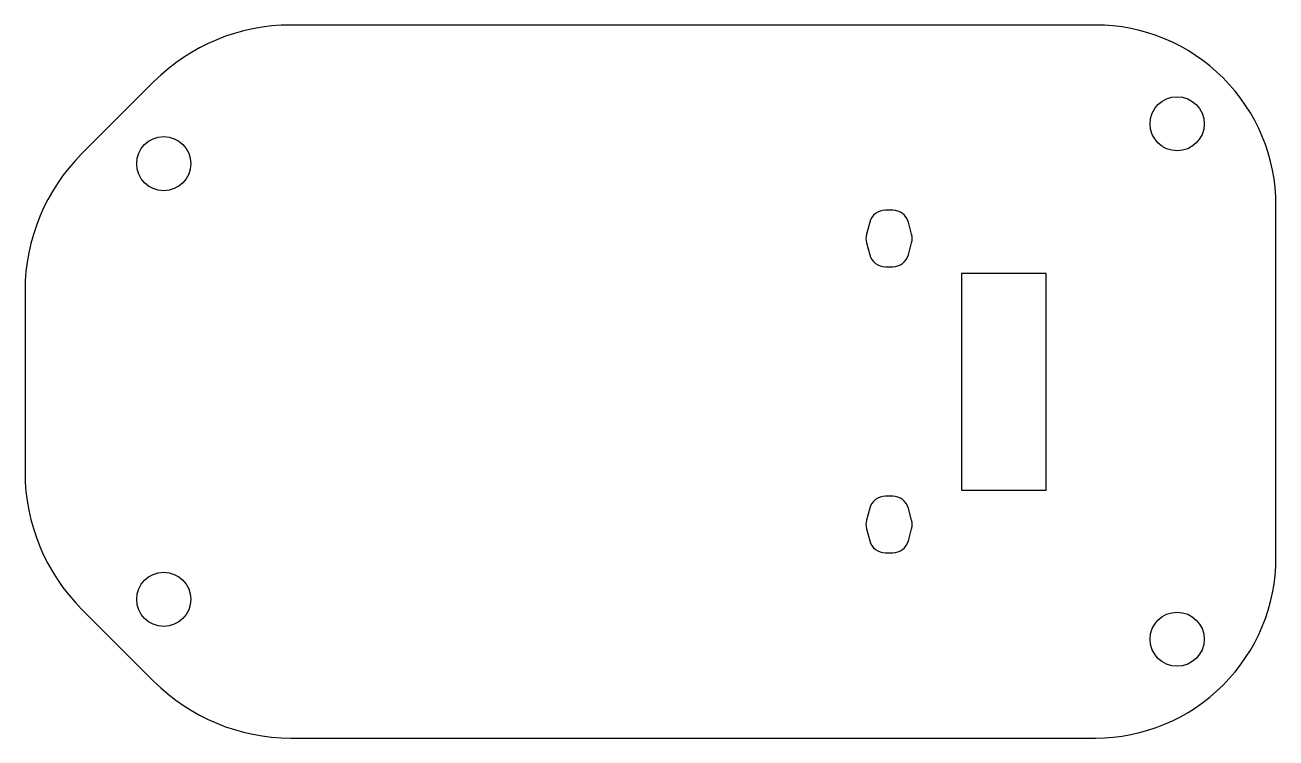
# Model space of a CAD drawing. Header units: millimetres. Extents: x -6.2 to 51.6, y -5.8 to 27.2.
import ezdxf

# ---------------------------------------------------------------- set-up
doc = ezdxf.new("R2010")
doc.units = ezdxf.units.MM
doc.layers.get('0').update_dxf_attribs({"linetype": 'CONTINUOUS'})

msp = doc.modelspace()

# ---------------------------------------------------------------- linework, layer by layer
for points in [[(-3.558, 21.201, 0.198912), (-6.171, 14.893), (-6.171, 6.494, 0.198912), (-3.558, 0.185), (-0.219, -3.153, 0.198912), (6.09, -5.767), (43.231, -5.767, 0.414214), (51.563, 2.565), (51.563, 18.821, 0.414214), (43.231, 27.153), (6.09, 27.153, 0.198912), (-0.219, 24.54)], [(34.746, 17.103, 0.131652), (34.746, 17.492), (34.597, 18.047, 0.339454), (33.873, 18.602), (33.539, 18.602, 0.339454), (32.814, 18.047), (32.666, 17.492, 0.131652), (32.666, 17.103), (32.814, 16.548, 0.339454), (33.539, 15.992), (33.873, 15.992, 0.339454), (34.597, 16.548)], [(33.539, 5.394, 0.339454), (32.814, 4.839), (32.666, 4.284, 0.131652), (32.666, 3.895), (32.814, 3.34, 0.339454), (33.539, 2.784), (33.873, 2.784, 0.339454), (34.597, 3.34), (34.746, 3.895, 0.131652), (34.746, 4.284), (34.617, 4.764), (34.597, 4.839, 0.339454), (33.873, 5.394)]]:
    msp.add_lwpolyline(points, format="xyb", close=True)
msp.add_lwpolyline([(37.053, 5.682), (40.953, 5.682), (40.953, 15.682), (37.053, 15.682)], close=True)
for centre in [(47.001, 22.592), (0.233, 20.749), (0.233, 0.637), (47.001, -1.205)]:
    msp.add_circle(centre, 1.25)

doc.saveas('drawing.dxf')
